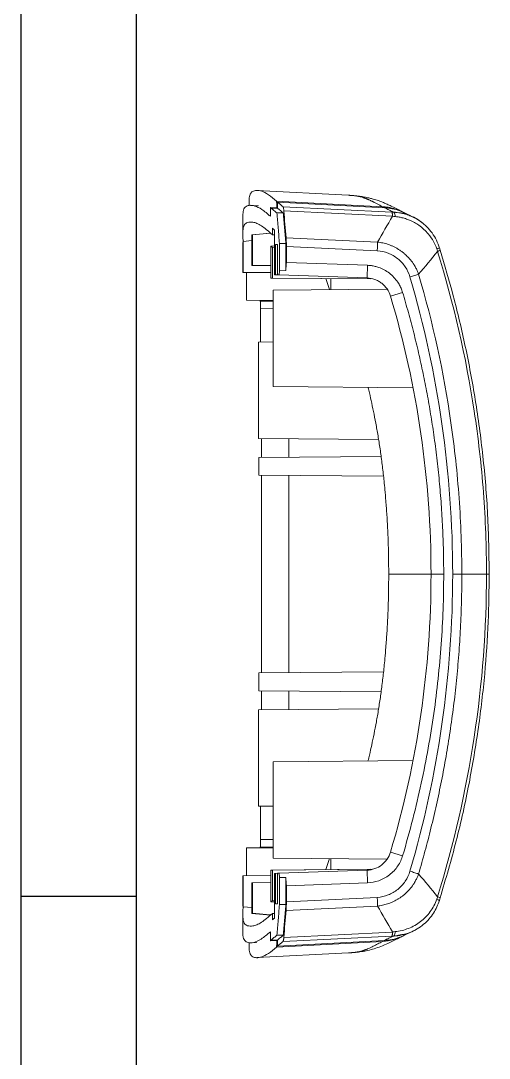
# Model space of a CAD drawing. Header units: inches. Extents: x 2021 to 3023, y 1089 to 1338.
# Drawn here: x 2020.6 to 2057.6, y 1200.3 to 1282.2 of the extents above; entities that cross this region are included whole.
import ezdxf

# ---------------------------------------------------------------- set-up
doc = ezdxf.new("R2010")
doc.units = ezdxf.units.IN

msp = doc.modelspace()

# ---------------------------------------------------------------- linework, layer by layer
for p, q in [((2020.592, 1337.69), (2020.592, 1088.511)), ((2029.711, 1331.757), (2029.711, 1094.444)), ((2029.711, 1213.1), (2020.592, 1213.1)), ((2020.592, 1203.872), (2020.592, 1088.511))]:
    msp.add_line(p, q)
at = {"color": 7, "linetype": 'Continuous', "lineweight": 15}
for p, q in [((2046.466, 1268.413), (2039.228, 1268.792)), ((2038.616, 1267.91), (2038.616, 1267.611)), ((2049.145, 1267.512), (2040.776, 1267.954)), ((2040.798, 1267.433), (2040.798, 1267.653)), ((2040.862, 1267.403), (2040.862, 1267.878)), ((2040.862, 1267.878), (2049.3, 1267.432)), ((2039.353, 1267.584), (2038.737, 1267.616)), ((2040.296, 1266.757), (2040.296, 1267.46)), ((2040.296, 1267.46), (2040.862, 1267.43)), ((2040.36, 1267.403), (2040.862, 1267.403)), ((2041.314, 1267.02), (2040.812, 1267.02)), ((2049.887, 1267.092), (2041.297, 1267.508)), ((2049.938, 1266.775), (2041.356, 1267.192)), ((2051.39, 1266.781), (2050.935, 1266.997)), ((2038.116, 1266.713), (2038.116, 1265.404)), ((2038.829, 1265.302), (2038.829, 1262.886)), ((2038.894, 1262.886), (2038.894, 1265.294)), ((2040.456, 1265.813), (2040.456, 1265.299)), ((2040.456, 1265.299), (2040.616, 1265.296)), ((2040.616, 1265.675), (2040.616, 1262.145)), ((2038.13, 1264.701), (2038.13, 1262.336)), ((2038.141, 1264.776), (2038.829, 1264.836)), ((2038.141, 1262.336), (2038.141, 1264.776)), ((2040.616, 1264.421), (2040.342, 1264.397)), ((2040.342, 1264.397), (2040.342, 1261.886)), ((2040.86, 1264.536), (2040.71, 1264.536)), ((2040.71, 1262.142), (2040.71, 1264.536)), ((2040.71, 1264.536), (2040.86, 1264.528)), ((2040.86, 1264.536), (2040.86, 1262.136)), ((2041.014, 1262.465), (2041.014, 1264.608)), ((2041.516, 1264.608), (2041.014, 1264.608)), ((2041.516, 1262.478), (2041.516, 1264.608)), ((2041.535, 1265.069), (2048.752, 1264.718)), ((2041.559, 1264.385), (2048.732, 1264.038)), ((2041.559, 1263.113), (2041.559, 1264.385)), ((2040.616, 1264.31), (2040.456, 1264.296)), ((2040.456, 1264.296), (2040.456, 1261.886)), ((2053.7, 1264.077), (2053.639, 1264.277)), ((2038.894, 1262.886), (2038.829, 1262.886)), ((2038.829, 1262.886), (2040.342, 1262.872)), ((2040.342, 1262.873), (2038.894, 1262.886)), ((2041.559, 1263.113), (2047.966, 1262.889)), ((2047.931, 1261.89), (2047.966, 1262.889)), ((2038.141, 1262.336), (2038.13, 1262.336)), ((2038.13, 1262.336), (2040.342, 1262.316)), ((2040.342, 1262.316), (2038.141, 1262.336)), ((2038.412, 1260.136), (2038.412, 1262.333)), ((2040.616, 1262.145), (2040.71, 1262.142)), ((2040.86, 1262.136), (2040.71, 1262.142)), ((2040.991, 1262.132), (2040.86, 1262.136)), ((2040.991, 1262.132), (2041.014, 1262.465)), ((2047.931, 1261.89), (2040.991, 1262.132)), ((2041.014, 1262.465), (2041.516, 1262.478)), ((2040.456, 1261.886), (2040.342, 1261.886)), ((2040.342, 1261.886), (2048.223, 1261.817)), ((2040.456, 1261.886), (2048.231, 1261.818)), ((2044.668, 1261.848), (2044.968, 1260.974)), ((2045.066, 1261.846), (2045.066, 1260.975)), ((2049.482, 1261.014), (2040.516, 1260.936)), ((2040.516, 1260.936), (2040.516, 1253.336)), ((2049.777, 1260.462), (2050.736, 1260.748)), ((2040.516, 1260.117), (2038.412, 1260.136)), ((2039.493, 1260.071), (2039.476, 1260.126)), ((2039.524, 1256.837), (2039.524, 1259.482)), ((2040.516, 1256.846), (2039.366, 1256.836)), ((2039.366, 1256.836), (2039.366, 1249.236)), ((2040.516, 1253.336), (2051.547, 1253.239)), ((2039.366, 1249.236), (2048.841, 1249.153)), ((2039.589, 1247.737), (2039.589, 1249.234)), ((2041.76, 1249.215), (2041.76, 1247.756)), ((2039.382, 1247.736), (2049.036, 1247.82)), ((2039.382, 1246.336), (2039.382, 1247.736)), ((2049.228, 1246.25), (2039.382, 1246.336)), ((2039.589, 1230.737), (2039.589, 1246.334)), ((2041.76, 1246.315), (2041.76, 1230.756)), ((2053.976, 1238.536), (2052.976, 1238.536)), ((2055.407, 1238.536), (2057.353, 1238.536)), ((2039.382, 1230.736), (2049.228, 1230.821)), ((2039.382, 1230.736), (2039.382, 1229.336)), ((2049.036, 1229.251), (2039.382, 1229.336)), ((2039.589, 1227.837), (2039.589, 1229.334)), ((2041.76, 1229.315), (2041.76, 1227.856)), ((2048.841, 1227.918), (2039.366, 1227.836)), ((2039.366, 1227.836), (2039.366, 1220.236)), ((2051.541, 1223.832), (2040.516, 1223.736)), ((2040.516, 1223.736), (2040.516, 1216.136)), ((2039.366, 1220.236), (2040.516, 1220.225)), ((2039.524, 1217.589), (2039.524, 1220.234)), ((2040.516, 1216.954), (2038.412, 1216.936)), ((2038.412, 1216.936), (2038.412, 1214.738)), ((2039.493, 1217), (2039.476, 1216.945)), ((2040.516, 1216.136), (2049.484, 1216.057)), ((2044.668, 1215.223), (2044.968, 1216.097)), ((2045.066, 1216.096), (2045.066, 1215.221)), ((2050.736, 1216.323), (2049.777, 1216.609)), ((2038.13, 1214.736), (2040.342, 1214.755)), ((2038.13, 1214.736), (2038.141, 1214.736)), ((2038.13, 1212.37), (2038.13, 1214.736)), ((2040.342, 1214.755), (2038.141, 1214.736)), ((2038.141, 1214.736), (2038.141, 1212.295)), ((2048.229, 1215.254), (2040.342, 1215.186)), ((2040.342, 1215.186), (2040.456, 1215.186)), ((2040.342, 1215.186), (2040.342, 1212.674)), ((2040.456, 1215.186), (2048.351, 1215.254)), ((2040.456, 1212.775), (2040.456, 1215.186)), ((2040.71, 1214.929), (2040.616, 1214.926)), ((2040.616, 1214.926), (2040.616, 1211.396)), ((2040.86, 1214.935), (2040.71, 1214.929)), ((2040.71, 1212.536), (2040.71, 1214.929)), ((2040.991, 1214.939), (2040.86, 1214.935)), ((2040.86, 1214.935), (2040.86, 1212.536)), ((2047.931, 1215.181), (2040.991, 1214.939)), ((2040.991, 1214.939), (2041.014, 1214.606)), ((2041.014, 1212.463), (2041.014, 1214.606)), ((2041.516, 1214.593), (2041.516, 1212.463)), ((2047.966, 1214.182), (2047.931, 1215.181)), ((2038.829, 1214.186), (2040.342, 1214.199)), ((2038.829, 1214.186), (2038.894, 1214.186)), ((2038.829, 1211.769), (2038.829, 1214.186)), ((2040.342, 1214.198), (2038.894, 1214.186)), ((2038.894, 1214.186), (2038.894, 1211.777)), ((2041.559, 1213.958), (2047.966, 1214.182)), ((2041.559, 1212.686), (2041.559, 1213.958)), ((2048.732, 1213.034), (2041.559, 1212.686)), ((2053.639, 1212.795), (2053.7, 1212.993)), ((2038.141, 1212.295), (2038.829, 1212.235)), ((2040.616, 1212.65), (2040.342, 1212.674)), ((2040.616, 1212.761), (2040.456, 1212.775)), ((2040.86, 1212.543), (2040.71, 1212.536)), ((2040.71, 1212.536), (2040.86, 1212.536)), ((2041.516, 1212.463), (2041.014, 1212.463)), ((2041.535, 1212.002), (2048.752, 1212.353)), ((2038.116, 1211.667), (2038.116, 1210.361)), ((2040.33, 1211.706), (2040.326, 1211.638)), ((2040.456, 1211.772), (2040.616, 1211.775)), ((2040.456, 1211.258), (2040.456, 1211.772)), ((2040.296, 1210.314), (2040.296, 1209.611)), ((2040.296, 1209.611), (2040.862, 1209.641)), ((2040.36, 1209.668), (2040.862, 1209.668)), ((2049.145, 1209.559), (2040.776, 1209.117)), ((2040.798, 1209.418), (2040.798, 1209.638)), ((2041.314, 1210.051), (2040.812, 1210.051)), ((2040.862, 1209.668), (2040.862, 1209.193)), ((2040.862, 1209.193), (2049.3, 1209.639)), ((2049.887, 1209.979), (2041.297, 1209.563)), ((2049.938, 1210.296), (2041.356, 1209.879)), ((2050.673, 1210.102), (2050.032, 1209.985)), ((2050.935, 1210.074), (2051.391, 1210.29)), ((2038.616, 1209.467), (2038.616, 1209.161)), ((2038.742, 1209.455), (2039.224, 1209.481)), ((2039.228, 1208.279), (2046.467, 1208.659)), ((2046.467, 1208.662), (2046.628, 1208.672))]:
    msp.add_line(p, q, dxfattribs=at)
at = {"color": 8, "linetype": 'Continuous', "lineweight": 15}
for p, q in [((2040.798, 1267.653), (2040.862, 1267.65)), ((2040.516, 1260.056), (2039.493, 1260.071)), ((2040.516, 1259.468), (2039.524, 1259.482)), ((2040.516, 1217.015), (2039.493, 1217)), ((2040.516, 1217.603), (2039.524, 1217.589)), ((2040.862, 1209.421), (2040.798, 1209.418))]:
    msp.add_line(p, q, dxfattribs=at)
at = {"color": 7, "linetype": 'Continuous', "lineweight": 15, "flags": 128}
for points in [[(2040.303, 1265.431), (2039.733, 1265.381), (2038.829, 1265.302)], [(2038.894, 1265.294), (2039.996, 1265.391), (2040.317, 1265.419)], [(2053.64, 1264.277), (2053.638, 1264.278), (2053.628, 1264.279)], [(2053.628, 1212.792), (2053.638, 1212.793), (2053.638, 1212.796), (2053.628, 1212.803), (2053.608, 1212.813), (2053.578, 1212.826), (2053.539, 1212.842), (2053.49, 1212.86), (2053.433, 1212.881)], [(2040.303, 1211.64), (2039.733, 1211.69), (2038.829, 1211.769)], [(2038.894, 1211.777), (2039.996, 1211.68), (2040.317, 1211.652)]]:
    msp.add_lwpolyline(points, dxfattribs=at)
at = {"color": 8, "linetype": 'Continuous', "lineweight": 15}
for centre, radius, start, end in [((2052.086, 1267.283), 2.95, 175.5557, 176.88779), ((2053.273, 1264.862), 0.69, 283.38347, 302.04975), ((2052.086, 1209.788), 2.95, 183.11221, 184.4443)]:
    msp.add_arc(centre, radius, start, end, dxfattribs=at)
at = {"color": 7, "linetype": 'Continuous', "lineweight": 15}
for centre, start, end in [((2049.625, 1266.76), 357.59299, 38.61912), ((2049.625, 1210.311), 321.38119, 2.40688)]:
    msp.add_arc(centre, 0.522, start, end, dxfattribs=at)
for points, knots in [([(2040.776, 1267.954), (2040.557, 1268.139), (2040.12, 1268.509), (2039.602, 1268.761), (2039.186, 1268.816), (2038.881, 1268.738), (2038.69, 1268.521), (2038.614, 1268.224), (2038.62, 1267.966), (2038.622, 1267.91)], [0, 0, 0, 0, 0.1592711, 0.318674, 0.4779776, 0.6372861, 0.7969106, 0.9565307, 1, 1, 1, 1]), ([(2040.798, 1267.653), (2040.798, 1267.73), (2040.796, 1267.804), (2040.788, 1267.914), (2040.782, 1267.949), (2040.776, 1267.954)], [0, 0, 0, 0, 0.5, 0.5, 1, 1, 1, 1]), ([(2041.297, 1267.508), (2041.257, 1267.54), (2041.218, 1267.572), (2041.179, 1267.605), (2041.14, 1267.637), (2041.101, 1267.67), (2041.063, 1267.703), (2040.995, 1267.762), (2040.928, 1267.82), (2040.862, 1267.878)], [0, 0, 0, 0, 0.001364407, 0.001364407, 0.001364407, 0.002728814, 0.002728814, 0.002728814, 0.005175307, 0.005175307, 0.005175307, 0.005175307]), ([(2046.466, 1268.413), (2046.484, 1268.412), (2046.518, 1268.411), (2046.569, 1268.41), (2046.602, 1268.408), (2046.618, 1268.407), (2046.62, 1268.407)], [0, 0, 0, 0, 0.352447, 0.681517, 0.978542, 1, 1, 1, 1]), ([(2050.763, 1267.085), (2050.65, 1267.143), (2050.387, 1267.278), (2050.033, 1267.461), (2049.683, 1267.632), (2049.378, 1267.77), (2049.135, 1267.87), (2048.947, 1267.941), (2048.793, 1267.995), (2048.615, 1268.054), (2048.393, 1268.121), (2048.121, 1268.193), (2047.798, 1268.265), (2047.424, 1268.33), (2047.104, 1268.373), (2046.912, 1268.385), (2046.861, 1268.389)], [0, 0, 0, 0, 0.089471, 0.209636, 0.315487, 0.406988, 0.484116, 0.521017, 0.553897, 0.593928, 0.645732, 0.709302, 0.783181, 0.868391, 0.964946, 1, 1, 1, 1]), ([(2040.296, 1266.757), (2040.065, 1266.954), (2039.601, 1267.35), (2039.046, 1267.606), (2038.601, 1267.645), (2038.295, 1267.509), (2038.132, 1267.234), (2038.132, 1266.862), (2038.132, 1266.713)], [0, 0, 0, 0, 0.167779, 0.335712, 0.516376, 0.697045, 0.878208, 1, 1, 1, 1]), ([(2040.812, 1267.02), (2040.733, 1267.082), (2040.656, 1267.146), (2040.581, 1267.211), (2040.506, 1267.275), (2040.432, 1267.34), (2040.36, 1267.404)], [0, 0, 0, 0, 0.002684656, 0.002684656, 0.002684656, 0.005369354, 0.005369354, 0.005369354, 0.005369354]), ([(2041.014, 1264.608), (2040.98, 1265.01), (2040.946, 1265.412), (2040.912, 1265.814), (2040.879, 1266.216), (2040.845, 1266.618), (2040.812, 1267.02)], [0, 0, 0, 0, 0.001648536, 0.001648536, 0.001648536, 0.003297074, 0.003297074, 0.003297074, 0.003297074]), ([(2040.862, 1267.403), (2040.934, 1267.34), (2041.008, 1267.275), (2041.083, 1267.211), (2041.158, 1267.146), (2041.235, 1267.082), (2041.314, 1267.02)], [0, 0, 0, 0, 0.002683361, 0.002683361, 0.002683361, 0.005366763, 0.005366763, 0.005366763, 0.005366763]), ([(2041.297, 1267.508), (2041.3, 1267.505), (2041.306, 1267.498), (2041.316, 1267.474), (2041.326, 1267.435), (2041.336, 1267.376), (2041.346, 1267.296), (2041.353, 1267.227), (2041.356, 1267.192)], [0, 0, 0, 0, 0.12706, 0.270968, 0.43145, 0.607643, 0.797957, 1, 1, 1, 1]), ([(2041.314, 1267.02), (2041.347, 1266.618), (2041.381, 1266.216), (2041.414, 1265.814), (2041.448, 1265.412), (2041.482, 1265.01), (2041.516, 1264.608)], [0, 0, 0, 0, 0.00164854, 0.00164854, 0.00164854, 0.003297083, 0.003297083, 0.003297083, 0.003297083]), ([(2041.535, 1265.069), (2041.504, 1265.423), (2041.474, 1265.777), (2041.445, 1266.13), (2041.415, 1266.484), (2041.385, 1266.838), (2041.356, 1267.192)], [0, 0, 0, 0, 0.001451062, 0.001451062, 0.001451062, 0.002902126, 0.002902126, 0.002902126, 0.002902126]), ([(2049.145, 1267.512), (2049.241, 1267.505), (2049.439, 1267.491), (2049.742, 1267.44), (2050.016, 1267.374), (2050.267, 1267.295), (2050.503, 1267.207), (2050.772, 1267.082), (2050.985, 1266.971), (2051.102, 1266.891), (2051.124, 1266.876)], [0, 0, 0, 0, 0.13668, 0.282912, 0.438731, 0.537957, 0.657924, 0.798932, 0.961082, 1, 1, 1, 1]), ([(2049.3, 1267.432), (2049.357, 1267.403), (2049.472, 1267.345), (2049.653, 1267.257), (2049.838, 1267.17), (2049.968, 1267.114), (2050.032, 1267.086)], [0, 0, 0, 0, 0.256238, 0.508291, 0.756198, 1, 1, 1, 1]), ([(2049.3, 1267.432), (2049.506, 1267.412), (2049.918, 1267.371), (2050.469, 1267.215), (2050.793, 1267.056), (2050.931, 1266.988)], [0, 0, 0, 0, 0.364445, 0.729236, 1, 1, 1, 1]), ([(2049.887, 1267.092), (2049.89, 1267.088), (2049.896, 1267.081), (2049.905, 1267.058), (2049.913, 1267.027), (2049.92, 1266.987), (2049.926, 1266.941), (2049.931, 1266.89), (2049.935, 1266.835), (2049.937, 1266.795), (2049.938, 1266.775)], [0, 0, 0, 0, 0.136672, 0.271382, 0.403325, 0.531783, 0.656134, 0.775868, 0.890586, 1, 1, 1, 1]), ([(2053.648, 1264.249), (2053.572, 1264.462), (2053.422, 1264.883), (2053.074, 1265.446), (2052.659, 1265.935), (2052.186, 1266.341), (2051.672, 1266.656), (2050.968, 1266.966), (2050.405, 1267.037), (2050.037, 1267.084)], [0, 0, 0, 0, 0.13808, 0.272616, 0.403396, 0.530445, 0.653733, 0.773227, 1, 1, 1, 1]), ([(2038.169, 1264.778), (2038.166, 1264.794), (2038.098, 1265.144), (2038.105, 1265.619), (2038.205, 1266.122), (2038.477, 1266.293), (2038.838, 1266.326), (2039.224, 1266.214), (2039.584, 1266.023), (2039.989, 1265.71), (2040.3, 1265.436), (2040.456, 1265.299)], [0, 0, 0, 0, 0.007236, 0.165507, 0.323667, 0.481978, 0.640128, 0.73003, 0.819931, 0.909964, 1, 1, 1, 1]), ([(2049.933, 1266.76), (2049.935, 1266.762), (2049.937, 1266.767), (2049.937, 1266.773), (2049.938, 1266.775)], [0, 0, 0, 0, 0.512209, 1, 1, 1, 1]), ([(2053.433, 1264.19), (2053.412, 1264.244), (2053.338, 1264.439), (2053.139, 1264.847), (2052.723, 1265.453), (2052.189, 1265.945), (2051.595, 1266.318), (2051.145, 1266.519), (2050.706, 1266.646), (2050.405, 1266.708), (2050.224, 1266.729), (2050.146, 1266.738)], [0, 0, 0, 0, 0.039292, 0.142175, 0.308811, 0.539273, 0.63299, 0.789358, 0.87565, 0.945859, 1, 1, 1, 1]), ([(2051.385, 1266.771), (2051.462, 1266.741), (2051.721, 1266.64), (2052.075, 1266.412), (2052.397, 1266.169), (2052.543, 1266.021), (2052.59, 1265.973)], [0, 0, 0, 0, 0.170229, 0.574485, 0.862009, 1, 1, 1, 1]), ([(2040.616, 1265.675), (2040.601, 1265.688), (2040.586, 1265.7), (2040.572, 1265.713), (2040.557, 1265.725), (2040.543, 1265.738), (2040.528, 1265.75), (2040.504, 1265.771), (2040.48, 1265.792), (2040.456, 1265.813)], [0, 0, 0, 0, 0.000519691, 0.000519691, 0.000519691, 0.001039382, 0.001039382, 0.001039382, 0.00191163, 0.00191163, 0.00191163, 0.00191163]), ([(2041.535, 1265.069), (2041.536, 1265.053), (2041.539, 1265.012), (2041.545, 1264.931), (2041.551, 1264.811), (2041.556, 1264.666), (2041.559, 1264.518), (2041.559, 1264.426), (2041.559, 1264.385)], [0, 0, 0, 0, 0.087132, 0.220021, 0.399625, 0.635335, 0.835798, 1, 1, 1, 1]), ([(2048.732, 1264.038), (2048.739, 1264.159), (2048.744, 1264.286), (2048.751, 1264.521), (2048.753, 1264.629), (2048.752, 1264.718)], [0, 0, 0, 0, 0.5, 0.5, 1, 1, 1, 1]), ([(2048.752, 1264.718), (2048.82, 1264.71), (2048.957, 1264.693), (2049.163, 1264.654), (2049.372, 1264.604), (2049.583, 1264.54), (2049.794, 1264.462), (2050.006, 1264.37), (2050.217, 1264.264), (2050.424, 1264.142), (2050.628, 1264.005), (2050.826, 1263.853), (2051.078, 1263.631), (2051.36, 1263.329), (2051.611, 1262.981), (2051.786, 1262.674), (2051.905, 1262.424), (2051.966, 1262.26), (2051.995, 1262.184)], [0, 0, 0, 0, 0.0469048, 0.0950991, 0.1445642, 0.1952781, 0.247216, 0.3003503, 0.3546512, 0.4100867, 0.4666234, 0.5242264, 0.5828598, 0.6984615, 0.8085728, 0.8792935, 0.9431002, 1, 1, 1, 1]), ([(2051.307, 1261.977), (2051.228, 1262.254), (2051.103, 1262.521), (2050.778, 1263.007), (2050.577, 1263.226), (2050.119, 1263.593), (2049.861, 1263.742), (2049.313, 1263.956), (2049.023, 1264.02), (2048.732, 1264.038)], [0, 0, 0, 0, 0.25, 0.25, 0.5, 0.5, 0.75, 0.75, 1, 1, 1, 1]), ([(2053.504, 1263.993), (2053.493, 1264.025), (2053.469, 1264.091), (2053.445, 1264.157), (2053.433, 1264.19)], [0, 0, 0, 0, 0.497029, 1, 1, 1, 1]), ([(2053.504, 1263.993), (2053.503, 1263.992), (2053.499, 1263.99), (2053.496, 1263.987), (2053.495, 1263.985)], [0, 0, 0, 0, 0.495681, 1, 1, 1, 1]), ([(2057.353, 1238.536), (2057.352, 1240.689), (2057.272, 1242.838), (2056.949, 1247.126), (2056.707, 1249.265), (2055.739, 1255.652), (2054.772, 1259.868), (2053.495, 1263.985)], [0, 0, 0, 0, 0.25, 0.25, 0.5, 0.5, 1, 1, 1, 1]), ([(2053.504, 1263.993), (2053.565, 1264.017), (2053.66, 1264.055), (2053.701, 1264.079), (2053.695, 1264.083), (2053.694, 1264.083)], [0, 0, 0, 0, 0.586971, 0.918624, 1, 1, 1, 1]), ([(2057.567, 1238.535), (2057.544, 1240.094), (2057.499, 1243.203), (2057.11, 1247.787), (2056.517, 1252.216), (2055.725, 1256.428), (2054.799, 1260.372), (2054.052, 1262.883), (2053.694, 1264.084)], [0, 0, 0, 0, 0.180265, 0.359512, 0.531733, 0.696928, 0.855096, 1, 1, 1, 1]), ([(2050.736, 1260.748), (2050.718, 1260.805), (2050.681, 1260.92), (2050.614, 1261.088), (2050.537, 1261.251), (2050.45, 1261.409), (2050.3, 1261.648), (2050.061, 1261.95), (2049.702, 1262.276), (2049.295, 1262.541), (2048.907, 1262.712), (2048.56, 1262.813), (2048.265, 1262.87), (2048.066, 1262.883), (2047.966, 1262.889)], [0, 0, 0, 0, 0.048465, 0.096658, 0.144756, 0.192937, 0.241375, 0.37086, 0.500395, 0.629662, 0.759256, 0.839538, 0.919516, 1, 1, 1, 1]), ([(2051.307, 1261.977), (2051.436, 1262.014), (2051.569, 1262.054), (2051.809, 1262.125), (2051.915, 1262.158), (2051.995, 1262.184)], [0, 0, 0, 0, 0.5, 0.5, 1, 1, 1, 1]), ([(2054.686, 1238.536), (2054.685, 1242.497), (2054.402, 1246.457), (2053.271, 1254.298), (2052.425, 1258.177), (2051.307, 1261.977)], [0, 0, 0, 0, 0.5, 0.5, 1, 1, 1, 1]), ([(2051.995, 1262.184), (2053.126, 1258.346), (2053.98, 1254.426), (2054.836, 1248.493), (2055.05, 1246.507), (2055.335, 1242.528), (2055.406, 1240.534), (2055.407, 1238.536)], [0, 0, 0, 0, 0.5, 0.5, 0.75, 0.75, 1, 1, 1, 1]), ([(2047.931, 1261.89), (2048.14, 1261.882), (2048.342, 1261.843), (2048.634, 1261.738), (2048.73, 1261.695), (2048.913, 1261.595), (2048.999, 1261.538), (2049.245, 1261.349), (2049.391, 1261.195), (2049.626, 1260.854), (2049.718, 1260.663), (2049.777, 1260.462)], [0, 0, 0, 0, 0.25, 0.25, 0.375, 0.375, 0.5, 0.5, 0.75, 0.75, 1, 1, 1, 1]), ([(2049.777, 1260.462), (2050.837, 1256.906), (2051.638, 1253.277), (2052.708, 1245.937), (2052.976, 1242.246), (2052.976, 1238.536)], [0, 0, 0, 0, 0.5, 0.5, 1, 1, 1, 1]), ([(2053.976, 1238.536), (2053.975, 1238.842), (2053.973, 1239.455), (2053.956, 1240.374), (2053.929, 1241.292), (2053.891, 1242.21), (2053.842, 1243.126), (2053.783, 1244.042), (2053.712, 1244.958), (2053.631, 1245.872), (2053.539, 1246.786), (2053.436, 1247.699), (2053.322, 1248.611), (2053.165, 1249.761), (2052.952, 1251.148), (2052.669, 1252.767), (2052.351, 1254.378), (2052, 1255.983), (2051.614, 1257.579), (2051.196, 1259.169), (2050.889, 1260.221), (2050.736, 1260.748)], [0, 0, 0, 0, 0.040827, 0.081626, 0.122403, 0.163163, 0.203912, 0.244656, 0.2854, 0.326151, 0.366914, 0.407694, 0.448498, 0.489332, 0.562359, 0.635306, 0.708207, 0.781094, 0.854, 0.926958, 1, 1, 1, 1]), ([(2039.524, 1259.482), (2039.524, 1259.621), (2039.521, 1259.756), (2039.51, 1259.97), (2039.502, 1260.043), (2039.493, 1260.071)], [0, 0, 0, 0, 0.5, 0.5, 1, 1, 1, 1]), ([(2048, 1253.27), (2048.038, 1253.118), (2048.15, 1252.671), (2048.309, 1251.966), (2048.484, 1251.138), (2048.655, 1250.256), (2048.829, 1249.25), (2048.989, 1248.196), (2049.115, 1247.246), (2049.206, 1246.46), (2049.271, 1245.853), (2049.341, 1245.137), (2049.418, 1244.24), (2049.499, 1243.111), (2049.572, 1241.743), (2049.626, 1240.192), (2049.632, 1239.095), (2049.635, 1238.536)], [0, 0, 0, 0, 0.042765, 0.125476, 0.224371, 0.326216, 0.416949, 0.497645, 0.569836, 0.60342, 0.635734, 0.670197, 0.715197, 0.771389, 0.838889, 0.917759, 1, 1, 1, 1]), ([(2049.635, 1238.536), (2049.632, 1237.976), (2049.626, 1236.879), (2049.572, 1235.328), (2049.499, 1233.96), (2049.418, 1232.831), (2049.341, 1231.934), (2049.271, 1231.218), (2049.206, 1230.611), (2049.115, 1229.825), (2048.989, 1228.875), (2048.829, 1227.821), (2048.655, 1226.815), (2048.484, 1225.933), (2048.309, 1225.105), (2048.15, 1224.401), (2048.038, 1223.953), (2048, 1223.801)], [0, 0, 0, 0, 0.082241, 0.161111, 0.228611, 0.284803, 0.329803, 0.364267, 0.39658, 0.430164, 0.502355, 0.583051, 0.673784, 0.775629, 0.874524, 0.957235, 1, 1, 1, 1]), ([(2052.976, 1238.536), (2052.976, 1234.828), (2052.707, 1231.125), (2051.637, 1223.788), (2050.837, 1220.162), (2049.777, 1216.609)], [0, 0, 0, 0, 0.5, 0.5, 1, 1, 1, 1]), ([(2051.307, 1215.094), (2052.425, 1218.894), (2053.271, 1222.773), (2054.402, 1230.614), (2054.685, 1234.575), (2054.686, 1238.536)], [0, 0, 0, 0, 0.5, 0.5, 1, 1, 1, 1]), ([(2051.995, 1214.887), (2052.081, 1215.183), (2052.254, 1215.775), (2052.501, 1216.671), (2052.74, 1217.575), (2052.971, 1218.489), (2053.193, 1219.411), (2053.406, 1220.343), (2053.61, 1221.283), (2053.804, 1222.233), (2053.989, 1223.191), (2054.163, 1224.157), (2054.328, 1225.132), (2054.481, 1226.116), (2054.624, 1227.108), (2054.756, 1228.109), (2054.877, 1229.117), (2054.986, 1230.134), (2055.083, 1231.158), (2055.168, 1232.19), (2055.24, 1233.23), (2055.3, 1234.277), (2055.347, 1235.332), (2055.381, 1236.394), (2055.403, 1237.462), (2055.405, 1238.177), (2055.407, 1238.536)], [0, 0, 0, 0, 0.038473, 0.077223, 0.11625, 0.155555, 0.195138, 0.234999, 0.275137, 0.315553, 0.356247, 0.397219, 0.438468, 0.479996, 0.521802, 0.563886, 0.606248, 0.648888, 0.691806, 0.735003, 0.778476, 0.822227, 0.866255, 0.91056, 0.955141, 1, 1, 1, 1]), ([(2053.495, 1213.086), (2054.77, 1217.199), (2055.736, 1221.407), (2057.028, 1229.923), (2057.353, 1234.229), (2057.353, 1238.536)], [0, 0, 0, 0, 0.5, 0.5, 1, 1, 1, 1]), ([(2053.694, 1212.987), (2054.133, 1214.481), (2055.011, 1217.461), (2055.998, 1221.952), (2056.745, 1226.358), (2057.238, 1230.616), (2057.523, 1234.658), (2057.553, 1237.281), (2057.568, 1238.536)], [0, 0, 0, 0, 0.180045, 0.359297, 0.531519, 0.696712, 0.854874, 1, 1, 1, 1]), ([(2055.407, 1238.536), (2055.322, 1238.536), (2055.212, 1238.536), (2054.961, 1238.536), (2054.821, 1238.536), (2054.686, 1238.536)], [0, 0, 0, 0, 0.5, 0.5, 1, 1, 1, 1]), ([(2039.493, 1217), (2039.502, 1217.028), (2039.51, 1217.102), (2039.521, 1217.316), (2039.524, 1217.45), (2039.524, 1217.589)], [0, 0, 0, 0, 0.5, 0.5, 1, 1, 1, 1]), ([(2049.777, 1216.609), (2049.718, 1216.408), (2049.629, 1216.222), (2049.453, 1215.966), (2049.387, 1215.884), (2049.245, 1215.733), (2049.168, 1215.663), (2048.923, 1215.473), (2048.737, 1215.37), (2048.348, 1215.23), (2048.14, 1215.189), (2047.931, 1215.181)], [0, 0, 0, 0, 0.25, 0.25, 0.375, 0.375, 0.5, 0.5, 0.75, 0.75, 1, 1, 1, 1]), ([(2050.736, 1216.323), (2050.655, 1216.053), (2050.402, 1215.491), (2049.727, 1214.761), (2048.851, 1214.294), (2048.246, 1214.192), (2047.966, 1214.182)], [0, 0, 0, 0, 0.25, 0.5, 0.75, 0.9999998, 0.9999998, 0.9999998, 0.9999998]), ([(2048.732, 1213.034), (2049.023, 1213.051), (2049.313, 1213.115), (2049.861, 1213.329), (2050.119, 1213.478), (2050.577, 1213.845), (2050.778, 1214.064), (2051.103, 1214.55), (2051.228, 1214.817), (2051.307, 1215.094)], [0, 0, 0, 0, 0.25, 0.25, 0.5, 0.5, 0.75, 0.75, 1, 1, 1, 1]), ([(2048.752, 1212.353), (2048.817, 1212.361), (2048.947, 1212.377), (2049.142, 1212.413), (2049.337, 1212.459), (2049.533, 1212.516), (2049.727, 1212.583), (2049.921, 1212.663), (2050.113, 1212.753), (2050.302, 1212.856), (2050.488, 1212.97), (2050.669, 1213.097), (2050.846, 1213.236), (2051.084, 1213.446), (2051.359, 1213.741), (2051.61, 1214.09), (2051.786, 1214.398), (2051.905, 1214.648), (2051.967, 1214.811), (2051.995, 1214.887)], [0, 0, 0, 0, 0.044921, 0.090448, 0.136601, 0.183398, 0.230852, 0.278978, 0.327795, 0.377321, 0.427573, 0.478569, 0.530327, 0.582861, 0.698064, 0.808573, 0.879347, 0.943168, 1, 1, 1, 1]), ([(2051.995, 1214.887), (2051.915, 1214.913), (2051.809, 1214.946), (2051.569, 1215.018), (2051.436, 1215.057), (2051.307, 1215.094)], [0, 0, 0, 0, 0.5, 0.5, 1, 1, 1, 1]), ([(2048.752, 1212.353), (2048.753, 1212.442), (2048.751, 1212.551), (2048.744, 1212.785), (2048.739, 1212.912), (2048.732, 1213.034)], [0, 0, 0, 0, 0.5, 0.5, 1, 1, 1, 1]), ([(2050.146, 1210.333), (2050.511, 1210.37), (2050.869, 1210.455), (2051.545, 1210.722), (2051.865, 1210.904), (2052.441, 1211.35), (2052.698, 1211.614), (2053.13, 1212.205), (2053.305, 1212.533), (2053.433, 1212.881)], [0, 0, 0, 0, 0.25, 0.25, 0.5, 0.5, 0.75, 0.75, 1, 1, 1, 1]), ([(2053.495, 1213.086), (2053.496, 1213.084), (2053.499, 1213.081), (2053.503, 1213.079), (2053.504, 1213.079)], [0, 0, 0, 0, 0.504319, 1, 1, 1, 1]), ([(2053.694, 1212.988), (2053.695, 1212.988), (2053.701, 1212.992), (2053.66, 1213.016), (2053.565, 1213.054), (2053.504, 1213.079)], [0, 0, 0, 0, 0.083818, 0.414589, 1, 1, 1, 1]), ([(2038.169, 1212.293), (2038.166, 1212.278), (2038.098, 1211.927), (2038.105, 1211.452), (2038.205, 1210.949), (2038.477, 1210.778), (2038.838, 1210.745), (2039.224, 1210.857), (2039.584, 1211.049), (2039.989, 1211.361), (2040.3, 1211.635), (2040.456, 1211.772)], [0, 0, 0, 0, 0.007236, 0.165507, 0.323667, 0.481978, 0.640128, 0.73003, 0.819931, 0.909964, 1, 1, 1, 1]), ([(2040.812, 1210.051), (2040.845, 1210.453), (2040.879, 1210.855), (2040.912, 1211.257), (2040.946, 1211.659), (2040.98, 1212.061), (2041.014, 1212.463)], [0, 0, 0, 0, 0.001648536, 0.001648536, 0.001648536, 0.003297074, 0.003297074, 0.003297074, 0.003297074]), ([(2041.516, 1212.463), (2041.482, 1212.061), (2041.448, 1211.659), (2041.414, 1211.257), (2041.381, 1210.855), (2041.347, 1210.453), (2041.314, 1210.051)], [0, 0, 0, 0, 0.00164854, 0.00164854, 0.00164854, 0.003297083, 0.003297083, 0.003297083, 0.003297083]), ([(2041.356, 1209.879), (2041.385, 1210.233), (2041.415, 1210.587), (2041.445, 1210.941), (2041.474, 1211.294), (2041.504, 1211.648), (2041.535, 1212.002)], [0, 0, 0, 0, 0.001451062, 0.001451062, 0.001451062, 0.002902126, 0.002902126, 0.002902126, 0.002902126]), ([(2041.559, 1212.686), (2041.559, 1212.657), (2041.559, 1212.594), (2041.558, 1212.494), (2041.555, 1212.383), (2041.55, 1212.242), (2041.543, 1212.111), (2041.537, 1212.03), (2041.535, 1212.002)], [0, 0, 0, 0, 0.116496, 0.250823, 0.402892, 0.572067, 0.852838, 1, 1, 1, 1]), ([(2050.689, 1210.074), (2050.9, 1210.131), (2051.316, 1210.242), (2051.887, 1210.533), (2052.395, 1210.894), (2052.825, 1211.316), (2053.294, 1211.923), (2053.503, 1212.449), (2053.64, 1212.794)], [0, 0, 0, 0, 0.155245, 0.307902, 0.455861, 0.599116, 0.737674, 1, 1, 1, 1]), ([(2040.616, 1211.396), (2040.601, 1211.383), (2040.586, 1211.371), (2040.572, 1211.358), (2040.557, 1211.346), (2040.543, 1211.333), (2040.528, 1211.321), (2040.504, 1211.3), (2040.48, 1211.279), (2040.456, 1211.258)], [0, 0, 0, 0, 0.000519691, 0.000519691, 0.000519691, 0.001039382, 0.001039382, 0.001039382, 0.00191163, 0.00191163, 0.00191163, 0.00191163]), ([(2038.134, 1210.361), (2038.13, 1210.249), (2038.118, 1209.901), (2038.253, 1209.605), (2038.532, 1209.435), (2038.969, 1209.444), (2039.54, 1209.687), (2040.044, 1210.105), (2040.296, 1210.314)], [0, 0, 0, 0, 0.0862116, 0.2674016, 0.4502743, 0.6331464, 0.8165715, 1, 1, 1, 1]), ([(2051.811, 1210.513), (2051.746, 1210.471), (2051.613, 1210.384), (2051.464, 1210.329), (2051.387, 1210.301)], [0, 0, 0, 0, 0.4829775, 1, 1, 1, 1]), ([(2040.36, 1209.668), (2040.432, 1209.731), (2040.506, 1209.796), (2040.581, 1209.86), (2040.656, 1209.925), (2040.733, 1209.989), (2040.812, 1210.051)], [0, 0, 0, 0, 0.002684658, 0.002684658, 0.002684658, 0.005369355, 0.005369355, 0.005369355, 0.005369355]), ([(2041.314, 1210.051), (2041.235, 1209.989), (2041.158, 1209.925), (2041.083, 1209.86), (2041.008, 1209.796), (2040.934, 1209.731), (2040.862, 1209.668)], [0, 0, 0, 0, 0.00268336, 0.00268336, 0.00268336, 0.005366761, 0.005366761, 0.005366761, 0.005366761]), ([(2040.862, 1209.193), (2040.899, 1209.225), (2040.936, 1209.258), (2040.973, 1209.29), (2041.011, 1209.323), (2041.049, 1209.356), (2041.087, 1209.389), (2041.156, 1209.447), (2041.226, 1209.506), (2041.297, 1209.563)], [0, 0, 0, 0, 0.001364407, 0.001364407, 0.001364407, 0.002728814, 0.002728814, 0.002728814, 0.005175308, 0.005175308, 0.005175308, 0.005175308]), ([(2041.356, 1209.879), (2041.354, 1209.855), (2041.35, 1209.807), (2041.343, 1209.747), (2041.336, 1209.695), (2041.329, 1209.654), (2041.322, 1209.622), (2041.315, 1209.597), (2041.309, 1209.58), (2041.303, 1209.569), (2041.299, 1209.565), (2041.297, 1209.563)], [0, 0, 0, 0, 0.135878, 0.266955, 0.392402, 0.511551, 0.623893, 0.729072, 0.826869, 0.917181, 1, 1, 1, 1]), ([(2046.628, 1208.666), (2046.754, 1208.674), (2047.048, 1208.691), (2047.502, 1208.751), (2048.001, 1208.846), (2048.509, 1208.981), (2049.03, 1209.163), (2049.586, 1209.402), (2050.141, 1209.67), (2050.556, 1209.882), (2050.738, 1209.975)], [0, 0, 0, 0, 0.083106, 0.194205, 0.314006, 0.442555, 0.579854, 0.725761, 0.880154, 1, 1, 1, 1]), ([(2050.994, 1210.116), (2050.885, 1210.055), (2050.671, 1209.933), (2050.352, 1209.805), (2049.854, 1209.639), (2049.452, 1209.594), (2049.145, 1209.559)], [0, 0, 0, 0, 0.191799, 0.379547, 0.527311, 1, 1, 1, 1]), ([(2049.3, 1209.639), (2049.506, 1209.659), (2049.918, 1209.7), (2050.469, 1209.856), (2050.793, 1210.015), (2050.931, 1210.083)], [0, 0, 0, 0, 0.364415, 0.729174, 1, 1, 1, 1]), ([(2049.3, 1209.639), (2049.357, 1209.668), (2049.471, 1209.726), (2049.652, 1209.814), (2049.837, 1209.9), (2049.968, 1209.957), (2050.032, 1209.985)], [0, 0, 0, 0, 0.254701, 0.506402, 0.7549, 1, 1, 1, 1]), ([(2049.938, 1210.296), (2049.936, 1210.273), (2049.934, 1210.227), (2049.93, 1210.165), (2049.924, 1210.109), (2049.916, 1210.06), (2049.908, 1210.02), (2049.898, 1209.992), (2049.89, 1209.984), (2049.887, 1209.979)], [0, 0, 0, 0, 0.125487, 0.257851, 0.396628, 0.541163, 0.69061, 0.843947, 1, 1, 1, 1]), ([(2050.032, 1209.985), (2050.008, 1209.985), (2049.959, 1209.983), (2049.911, 1209.98), (2049.887, 1209.979)], [0, 0, 0, 0, 0.504507, 1, 1, 1, 1]), ([(2049.933, 1210.312), (2049.935, 1210.309), (2049.937, 1210.304), (2049.937, 1210.298), (2049.938, 1210.296)], [0, 0, 0, 0, 0.512834, 1, 1, 1, 1]), ([(2050.007, 1209.986), (2050.236, 1209.996), (2050.468, 1210.006), (2050.687, 1210.074), (2050.689, 1210.074)], [0, 0, 0, 0, 0.987251, 1, 1, 1, 1]), ([(2040.776, 1209.117), (2040.557, 1208.932), (2040.12, 1208.562), (2039.602, 1208.31), (2039.186, 1208.255), (2038.881, 1208.333), (2038.69, 1208.55), (2038.614, 1208.847), (2038.62, 1209.105), (2038.622, 1209.161)], [0, 0, 0, 0, 0.1592711, 0.318674, 0.4779776, 0.6372861, 0.7969106, 0.9565307, 1, 1, 1, 1]), ([(2040.798, 1209.418), (2040.798, 1209.341), (2040.796, 1209.267), (2040.788, 1209.157), (2040.782, 1209.122), (2040.776, 1209.117)], [0, 0, 0, 0, 0.5, 0.5, 1, 1, 1, 1])]:
    msp.add_open_spline(points, degree=3, knots=knots, dxfattribs=at)
at = {"color": 8, "linetype": 'Continuous', "lineweight": 15}
for points, knots in [([(2046.62, 1268.407), (2046.644, 1268.406), (2046.694, 1268.403), (2046.77, 1268.398), (2046.847, 1268.39), (2046.941, 1268.38), (2047.05, 1268.365), (2047.179, 1268.343), (2047.313, 1268.316), (2047.458, 1268.281), (2047.578, 1268.246), (2047.67, 1268.216), (2047.73, 1268.195), (2047.792, 1268.173), (2047.856, 1268.148), (2047.906, 1268.128), (2047.951, 1268.11), (2048.002, 1268.088), (2048.086, 1268.052), (2048.18, 1268.008), (2048.264, 1267.968), (2048.324, 1267.938), (2048.374, 1267.914), (2048.422, 1267.89), (2048.467, 1267.867), (2048.566, 1267.816), (2048.778, 1267.706), (2049.002, 1267.588), (2049.145, 1267.512)], [0, 0, 0, 0, 0.031768, 0.066191, 0.099698, 0.132288, 0.188084, 0.240972, 0.297667, 0.360541, 0.427069, 0.452383, 0.478191, 0.504496, 0.531297, 0.558594, 0.56732, 0.587228, 0.621418, 0.669897, 0.700507, 0.720481, 0.739435, 0.757369, 0.77428, 0.79017, 0.865953, 1, 1, 1, 1]), ([(2050.032, 1267.086), (2050.392, 1267.05), (2050.859, 1267.003), (2051.286, 1266.815), (2051.385, 1266.771)], [0, 0, 0, 0, 0.768108, 1, 1, 1, 1]), ([(2049.637, 1238.536), (2049.639, 1238.536), (2049.644, 1238.536), (2049.79, 1238.536), (2050.123, 1238.536), (2050.709, 1238.536), (2051.509, 1238.536), (2052.173, 1238.536), (2052.773, 1238.536), (2052.939, 1238.536)], [0, 0, 0, 0, 0.1418007, 0.2843259, 0.4264839, 0.5964108, 0.7655737, 0.9349903, 1, 1, 1, 1]), ([(2057.569, 1238.536), (2057.569, 1238.536), (2057.575, 1238.536), (2057.543, 1238.536), (2057.473, 1238.536), (2057.393, 1238.536), (2057.353, 1238.536)], [0, 0, 0, 0, 0.0441936, 0.3651185, 0.6860411, 1, 1, 1, 1]), ([(2046.628, 1208.672), (2046.733, 1208.676), (2046.862, 1208.68), (2047.018, 1208.702), (2047.085, 1208.712), (2047.148, 1208.723), (2047.214, 1208.735), (2047.283, 1208.749), (2047.355, 1208.765), (2047.425, 1208.783), (2047.495, 1208.801), (2047.55, 1208.817), (2047.59, 1208.83), (2047.618, 1208.838), (2047.654, 1208.85), (2047.704, 1208.867), (2047.767, 1208.889), (2047.844, 1208.918), (2047.916, 1208.947), (2048.006, 1208.984), (2048.106, 1209.028), (2048.25, 1209.096), (2048.408, 1209.174), (2048.587, 1209.265), (2048.767, 1209.359), (2048.952, 1209.458), (2049.082, 1209.526), (2049.145, 1209.559)], [0, 0, 0, 0, 0.140554, 0.171977, 0.201168, 0.228066, 0.25261, 0.286785, 0.316297, 0.346217, 0.37655, 0.407304, 0.416984, 0.427361, 0.443102, 0.464283, 0.491001, 0.523382, 0.561522, 0.581735, 0.634736, 0.683799, 0.754604, 0.816475, 0.880757, 0.941992, 1, 1, 1, 1]), ([(2051.387, 1210.301), (2051.288, 1210.255), (2051.061, 1210.148), (2050.813, 1210.119), (2050.673, 1210.102)], [0, 0, 0, 0, 0.435938, 1, 1, 1, 1])]:
    msp.add_open_spline(points, degree=3, knots=knots, dxfattribs=at)
at = {"color": 7, "linetype": 'Continuous', "lineweight": 15}
for points in [[(2040.36, 1267.403), (2040.339, 1267.422), (2040.318, 1267.441), (2040.296, 1267.46)], [(2049.887, 1267.092), (2049.935, 1267.09), (2049.984, 1267.087), (2050.032, 1267.086)], [(2048.752, 1264.718), (2049.146, 1265.398), (2049.54, 1266.079), (2049.933, 1266.76)], [(2049.933, 1266.76), (2050.005, 1266.752), (2050.076, 1266.745), (2050.146, 1266.738)], [(2038.894, 1265.294), (2038.872, 1265.298), (2038.85, 1265.3), (2038.829, 1265.302)], [(2038.141, 1264.776), (2038.137, 1264.752), (2038.133, 1264.727), (2038.13, 1264.701)], [(2040.342, 1264.397), (2040.38, 1264.363), (2040.418, 1264.33), (2040.456, 1264.296)], [(2051.995, 1262.184), (2052.501, 1262.775), (2053.001, 1263.376), (2053.495, 1263.985)], [(2041.516, 1262.478), (2041.531, 1262.689), (2041.545, 1262.901), (2041.559, 1263.113)], [(2053.976, 1238.536), (2053.976, 1236.658), (2053.841, 1232.984), (2053.262, 1227.56), (2052.284, 1222.072), (2051.318, 1218.276), (2050.736, 1216.323)], [(2041.014, 1214.606), (2041.181, 1214.602), (2041.348, 1214.598), (2041.516, 1214.593)], [(2041.559, 1213.958), (2041.545, 1214.17), (2041.531, 1214.382), (2041.516, 1214.593)], [(2053.495, 1213.086), (2053.001, 1213.695), (2052.501, 1214.296), (2051.995, 1214.887)], [(2053.504, 1213.079), (2053.481, 1213.012), (2053.457, 1212.946), (2053.433, 1212.881)], [(2038.13, 1212.37), (2038.133, 1212.345), (2038.137, 1212.319), (2038.141, 1212.295)], [(2040.342, 1212.674), (2040.38, 1212.708), (2040.418, 1212.741), (2040.456, 1212.775)], [(2048.752, 1212.353), (2049.146, 1211.673), (2049.54, 1210.992), (2049.933, 1210.312)], [(2038.829, 1211.769), (2038.85, 1211.771), (2038.872, 1211.773), (2038.894, 1211.777)], [(2040.36, 1209.668), (2040.339, 1209.649), (2040.317, 1209.63), (2040.296, 1209.611)], [(2050.146, 1210.333), (2050.076, 1210.326), (2050.005, 1210.319), (2049.933, 1210.312)]]:
    msp.add_open_spline(points, degree=3, dxfattribs=at)

doc.saveas('drawing.dxf')
